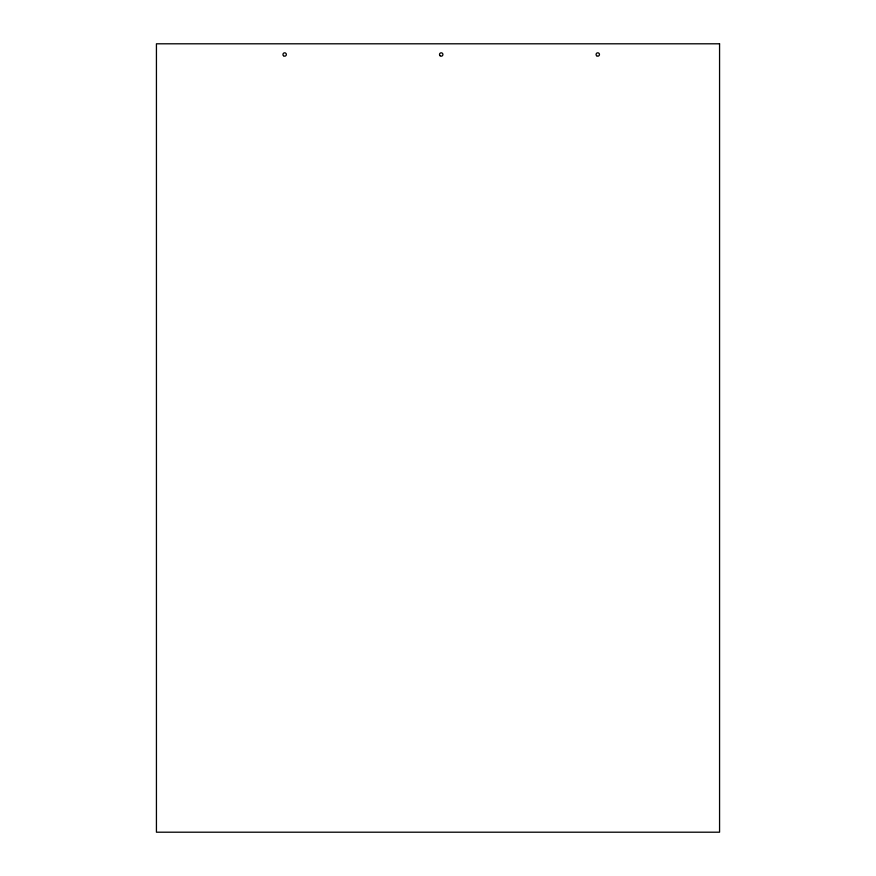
<?xml version="1.0" encoding="UTF-8"?>
<svg xmlns="http://www.w3.org/2000/svg" width="876" height="876" viewBox="0 0 876 876"><rect width="100%" height="100%" fill="white"/><g stroke="black" fill="none" stroke-linecap="round" stroke-linejoin="round"><path stroke-width="1.31" d="M719.568 43.8L156.432 43.8L156.432 832.2L719.568 832.2L719.568 43.8M596.578 55.692A1.686 1.686 0 0 0 599.403 54.936A1.686 1.686 0 0 0 597.333 52.867A1.686 1.686 0 0 0 596.578 55.692M440.015 55.692A1.686 1.686 0 0 0 442.851 54.936A1.686 1.686 0 0 0 440.781 52.867A1.686 1.686 0 0 0 440.015 55.692M283.463 55.692A1.686 1.686 0 0 0 286.288 54.936A1.686 1.686 0 0 0 284.218 52.867A1.686 1.686 0 0 0 283.463 55.692"/></g></svg>
